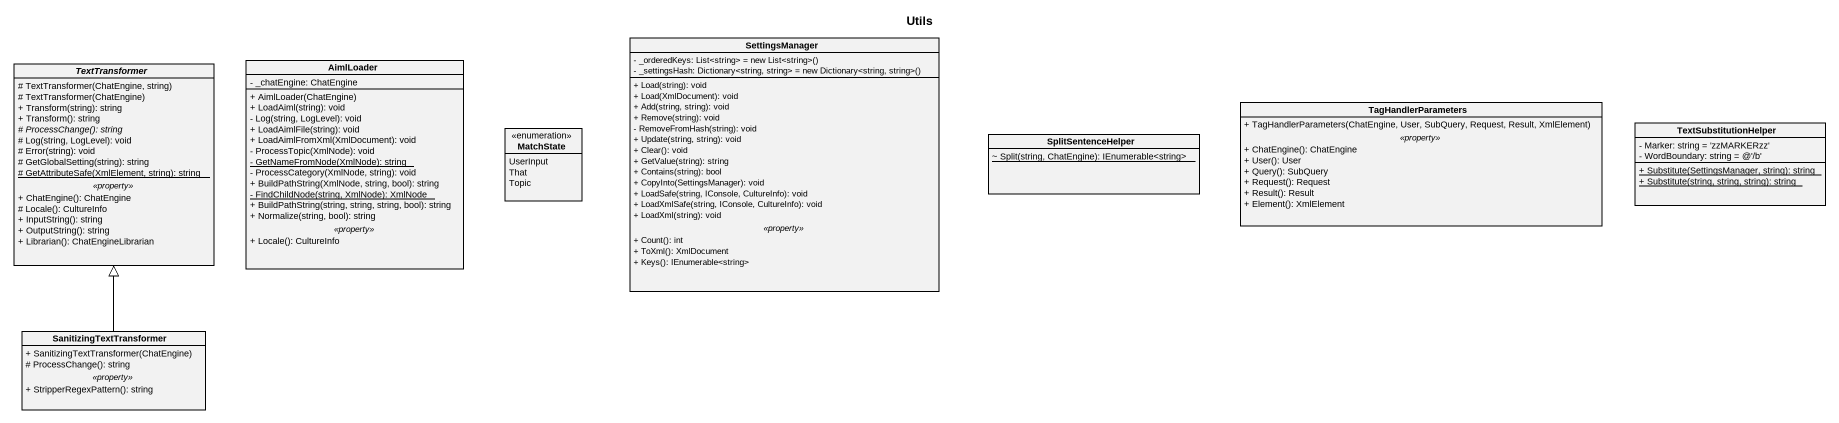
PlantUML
@startuml
title Utils
hide circle
hide empty members
skinparam classAttributeIconSize 0
abstract class TextTransformer {
  # TextTransformer(ChatEngine, string)
  # TextTransformer(ChatEngine)
  + Transform(string): string
  + Transform(): string
  {abstract} # ProcessChange(): string
  # Log(string, LogLevel): void
  # Error(string): void
  # GetGlobalSetting(string): string
  {static} # GetAttributeSafe(XmlElement, string): string
  .. <<property>> ..
  + ChatEngine(): ChatEngine
  # Locale(): CultureInfo
  + InputString(): string
  + OutputString(): string
  + Librarian(): ChatEngineLibrarian
}
class AimlLoader {
  - _chatEngine: ChatEngine
  --
  + AimlLoader(ChatEngine)
  + LoadAiml(string): void
  - Log(string, LogLevel): void
  + LoadAimlFile(string): void
  + LoadAimlFromXml(XmlDocument): void
  - ProcessTopic(XmlNode): void
  {static} - GetNameFromNode(XmlNode): string
  - ProcessCategory(XmlNode, string): void
  + BuildPathString(XmlNode, string, bool): string
  {static} - FindChildNode(string, XmlNode): XmlNode
  + BuildPathString(string, string, string, bool): string
  + Normalize(string, bool): string
  .. <<property>> ..
  + Locale(): CultureInfo
}
class SettingsManager {
  {field} - _orderedKeys: List<string> = new List<string>()
  {field} - _settingsHash: Dictionary<string, string> = new Dictionary<string, string>()
  --
  + Load(string): void
  + Load(XmlDocument): void
  + Add(string, string): void
  + Remove(string): void
  - RemoveFromHash(string): void
  + Update(string, string): void
  + Clear(): void
  + GetValue(string): string
  + Contains(string): bool
  + CopyInto(SettingsManager): void
  + LoadSafe(string, IConsole, CultureInfo): void
  + LoadXmlSafe(string, IConsole, CultureInfo): void
  + LoadXml(string): void
  .. <<property>> ..
  + Count(): int
  + ToXml(): XmlDocument
  + Keys(): IEnumerable<string>
}
class TagHandlerParameters {
  + TagHandlerParameters(ChatEngine, User, SubQuery, Request, Result, XmlElement)
  .. <<property>> ..
  + ChatEngine(): ChatEngine
  + User(): User
  + Query(): SubQuery
  + Request(): Request
  + Result(): Result
  + Element(): XmlElement
}
enum MatchState {
  UserInput
  That
  Topic
}
class SplitSentenceHelper {
  {static} ~ Split(string, ChatEngine): IEnumerable<string>
}
class TextSubstitutionHelper {
  - Marker: string = 'zzMARKERzz'
  - WordBoundary: string = @'/b'
  {static} + Substitute(SettingsManager, string): string
  {static} + Substitute(string, string, string): string
}
class SanitizingTextTransformer {
  + SanitizingTextTransformer(ChatEngine)
  # ProcessChange(): string
  .. <<property>> ..
  + StripperRegexPattern(): string
}
SanitizingTextTransformer -up-|> TextTransformer
@enduml
